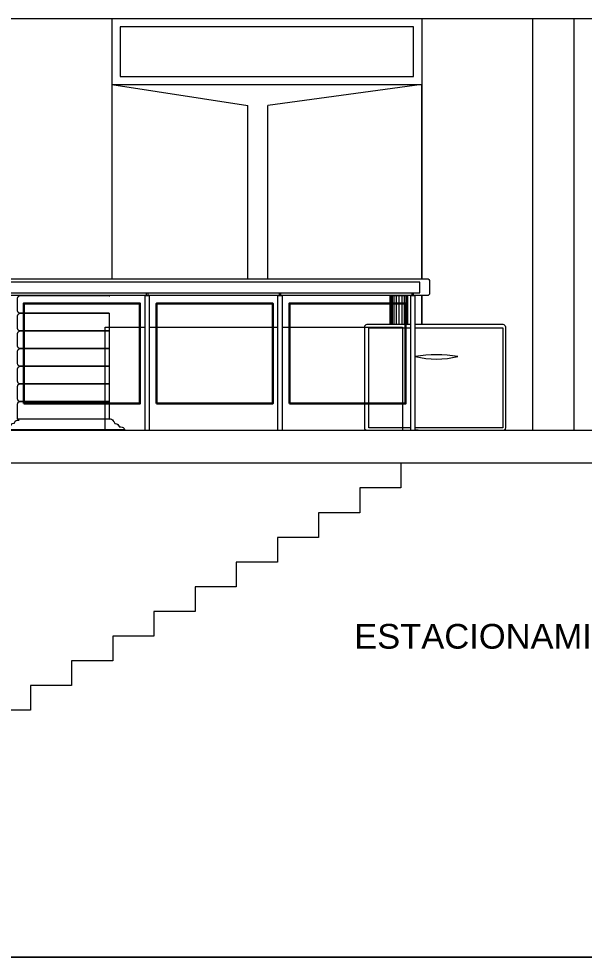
# Model space of a CAD drawing. Header units: metres. Extents: x -2 to 3328848, y -2 to 2725060.
# Drawn here: x 1663882.7 to 1663917, y 1363018.7 to 1363075.7 of the extents above; entities that cross this region are included whole.
import ezdxf

# ---------------------------------------------------------------- set-up
doc = ezdxf.new("R2010")
doc.units = ezdxf.units.M
doc.linetypes.add('0', pattern=[0])
doc.layers.get('0').update_dxf_attribs({"color": 253, "lineweight": 0})
for name, color, linetype, lineweight in [('CYAN', 253, 'Continuous', 0), ('muebles', 253, 'Continuous', 0), ('PUERTAS', 253, 'Continuous', 0), ('ventanas', 253, 'Continuous', 30)]:
    doc.layers.add(name, color=color, linetype=linetype, lineweight=lineweight)
doc.styles.get("Standard").update_dxf_attribs({"font": 'arial.ttf'})

# ---------------------------------------------------------------- blocks, each defined once
blk = doc.blocks.new('A$C74A71F80')
at = {"layer": 'CYAN'}
for p, q in [((2161.1, 712.4, 405.2), (2161.1, 561.1, -544.3)), ((2164.2, 712.4, 405.2), (2164.2, 561.1, -544.3)), ((2169.7, 712.4, 405.2), (2169.7, 561.1, -544.3)), ((2177.3, 712.4, 405.2), (2177.3, 561.1, -544.3)), ((2190.5, 712.4, 405.2), (2190.5, 561.1, -544.3)), ((2205.3, 712.4, 405.2), (2205.3, 561.1, -544.3)), ((2220.1, 712.4, 405.2), (2220.1, 561.1, -544.3)), ((2233.3, 712.4, 405.2), (2233.3, 561.1, -544.3)), ((2240.9, 712.4, 405.2), (2240.9, 561.1, -544.3)), ((2246.5, 712.4, 405.2), (2246.5, 561.1, -544.3)), ((2249.5, 712.4, 405.2), (2249.5, 561.1, -544.3)), ((676.2, 4.4, 405.2), (122.5, 4.4, 405.2)), ((758.5, 4.4, 405.2), (676.2, 4.4, 405.2))]:
    blk.add_line(p, q, dxfattribs=at)
at = {"layer": 'CYAN', "elevation": 405.2}
for points in [[(0, 783.3), (0, 787.9, -0.414214), (13.6, 801.5), (2353.5, 801.5, -0.414214), (2367.1, 787.9), (2367.1, 727.7)], [(684, 712.4), (13.6, 712.4, -0.414214), (0, 725.9)], [(676.2, 619.3, -0.030591), (674.6, 619.2), (206.4, 619.2, -0.414214), (192.9, 632.7), (192.9, 698.7, -0.414214), (206.4, 712.3), (674.6, 712.3, -0.088409), (679.3, 711.5, -0.088409)], [(2367.1, 725.9, -0.414214), (2353.5, 712.4), (2282.5, 712.4)], [(676.2, 526.1, -0.030591), (674.6, 526), (206.4, 526, -0.414214), (192.9, 539.6), (192.9, 605.6, -0.414214), (206.4, 619.2), (674.6, 619.2, -0.030591), (676.2, 619.1)], [(2759.2, 1.4), (2038.2, 1.4, -0.490328), (2024.6, 13.6), (2024.6, 547.6, -0.414214), (2038.2, 561.1), (2098.9, 561.1)], [(2288.9, 561.1), (2753.3, 561.1, -0.414214), (2766.9, 547.6), (2766.9, 13.6, -0.287503), (2759.2, 1.4)], [(676.2, 433, -0.030591), (674.6, 432.9), (206.4, 432.9, -0.414214), (192.9, 446.4), (192.9, 512.5, -0.414214), (206.4, 526), (674.6, 526, -0.030591), (676.2, 525.9, -0.030591)], [(676.2, 339.8, -0.030591), (674.6, 339.7), (206.4, 339.7, -0.414214), (192.9, 353.3), (192.9, 419.3, -0.414214), (206.4, 432.9), (674.6, 432.9, -0.030591), (676.2, 432.8)], [(676.2, 246.7, -0.030591), (674.6, 246.6), (206.4, 246.6, -0.414214), (192.9, 260.2), (192.9, 326.2, -0.414214), (206.4, 339.7), (674.6, 339.7, -0.030591), (676.2, 339.6, -0.030591)], [(676.2, 153.6, -0.030591), (674.6, 153.5), (206.4, 153.5, -0.414214), (192.9, 167), (192.9, 233, -0.414214), (206.4, 246.6), (674.6, 246.6, -0.030591), (676.2, 246.5)], [(676.2, 60.3), (192.9, 60.3), (192.9, 139.9, -0.414214), (206.4, 153.5), (674.6, 153.5, -0.030591), (676.2, 153.4, -0.030591)], [(192.9, 60.3, -0.236142), (199.7, 53.4), (192.7, 53.5, 0.390721), (175.4, 37.7), (175.4, 36.8), (171.5, 36.8, 0.366454), (152.8, 21), (152.8, 20.2), (143.1, 20.2, 0.338565), (122.5, 4.4)], [(676.2, 60.3), (676.2, 60.3, -0.470531), (697.9, 51.5), (697.9, 50.6)], [(697.9, 50.6, -0.229143), (705.6, 37.7), (705.6, 36.8), (709.5, 36.8, -0.366454), (728.2, 21), (728.2, 20.2), (737.9, 20.2, -0.338565), (758.5, 4.4)]]:
    blk.add_lwpolyline(points, format="xyb", dxfattribs=at)
at = {"layer": 'CYAN'}
for points, elevation in [([(0, 725.9), (0, 727.7)], 405.2), ([(874.1, 712.4), (684, 712.4)], 405.2), ([(1384.5, 712.4), (881.6, 712.4)], 405.2), ([(1574.6, 712.4), (1384.5, 712.4)], 405.2), ([(2085, 712.4), (1582.1, 712.4)], 405.2), ([(2275, 712.4), (2085, 712.4)], 405.2), ([(2367.1, 727.7), (2367.1, 725.9)], 405.2), ([(676.2, 1.4), (655.6, 1.4), (655.6, 545.6), (697.9, 545.6)], 405.2), ([(697.9, 545.6), (866.3, 545.6)], 405.2), ([(888, 545.6), (1398.4, 545.6)], 405.2), ([(1398.4, 545.6), (1566.7, 545.6)], 405.2), ([(1588.5, 545.6), (2098.9, 545.6)], 405.2), ([(2098.9, 561.1), (2267.2, 561.1)], 405.2), ([(2098.9, 545.6), (2224.1, 545.6), (2224.1, 1.4), (2098.9, 1.4)], 405.2), ([(2098.9, 14.5), (2045.9, 14.5), (2045.9, 542.7), (2098.9, 542.7)], -691.1), ([(2098.9, 542.7), (2267.2, 542.7)], -691.1), ([(2288.9, 542.7), (2753.5, 542.7), (2753.5, 14.5), (2288.9, 14.5)], -691.1), ([(866.3, 1.4), (676.2, 1.4)], 405.2), ([(1376.7, 1.4), (888, 1.4)], 405.2), ([(1566.7, 1.4), (1376.7, 1.4)], 405.2), ([(2098.9, 1.4), (1588.5, 1.4)], 405.2), ([(2267.2, 14.5), (2098.9, 14.5)], -691.1)]:
    blk.add_lwpolyline(points, dxfattribs=dict(at, elevation=elevation))
at = {"layer": 'CYAN', "elevation": 405.2}
blk.add_lwpolyline([(2159.6, 712.4), (2251, 712.4), (2251, 559.9), (2159.6, 559.9)], close=True, dxfattribs=at)
at = {"layer": 'CYAN'}
for centre, radius, start, end in [((2403.9, -319, -697.1), 719.5, 81.0115, 98.9885), ((2403.9, 833.6, -697.1), 456, 255.7289, 284.2711)]:
    blk.add_arc(centre, radius, start, end, dxfattribs=at)
at = {"layer": 'muebles'}
for p, q in [((676.2, 619.1, 405.2), (676.2, 60.3, 405.2)), ((2038.2, 0, 405.2), (2038.2, 4.7, 405.2))]:
    blk.add_line(p, q, dxfattribs=at)

msp = doc.modelspace()

# ---------------------------------------------------------------- linework, layer by layer
for p, q in [((1663950.859, 1363075.749), (1663769.366, 1363075.749)), ((1663888.302, 1363075.749), (1663888.302, 1363059.959)), ((1663907.121, 1363075.749), (1663907.121, 1363059.959)), ((1663913.859, 1363075.749), (1663913.859, 1363050.749)), ((1663916.359, 1363075.749), (1663916.359, 1363050.749)), ((1663888.302, 1363071.749), (1663907.121, 1363071.749)), ((1663907.121, 1363059.959), (1663907.121, 1363071.749)), ((1663890.33, 1363050.749), (1663890.33, 1363058.923)), ((1663890.58, 1363058.923), (1663890.33, 1363058.923)), ((1663890.42, 1363058.923), (1663890.42, 1363059.109)), ((1663890.506, 1363058.923), (1663890.506, 1363059.109)), ((1663890.58, 1363058.923), (1663890.58, 1363050.749)), ((1663898.393, 1363050.749), (1663898.393, 1363058.923)), ((1663898.643, 1363058.923), (1663898.393, 1363058.923)), ((1663898.482, 1363058.923), (1663898.482, 1363059.109)), ((1663898.569, 1363058.923), (1663898.569, 1363059.109)), ((1663898.643, 1363058.923), (1663898.643, 1363050.749)), ((1663906.455, 1363050.749), (1663906.455, 1363058.923)), ((1663906.705, 1363058.923), (1663906.455, 1363058.923)), ((1663906.545, 1363058.923), (1663906.545, 1363059.109)), ((1663906.632, 1363058.923), (1663906.632, 1363059.109)), ((1663906.705, 1363058.923), (1663906.705, 1363050.749)), ((1663907.121, 1363058.933), (1663907.121, 1363057.192)), ((1663907.121, 1363057.192), (1663907.121, 1363058.933)), ((1663950.859, 1363050.749), (1663769.366, 1363050.749)), ((1663950.859, 1363048.749), (1663858.359, 1363048.749)), ((1663905.859, 1363048.749), (1663905.859, 1363047.249)), ((1663905.859, 1363047.249), (1663903.359, 1363047.249)), ((1663903.359, 1363047.249), (1663903.359, 1363045.749)), ((1663903.359, 1363045.749), (1663900.859, 1363045.749)), ((1663900.859, 1363045.749), (1663900.859, 1363044.249)), ((1663900.859, 1363044.249), (1663898.359, 1363044.249)), ((1663898.359, 1363044.249), (1663898.359, 1363042.749)), ((1663898.359, 1363042.749), (1663895.859, 1363042.749)), ((1663895.859, 1363042.749), (1663895.859, 1363041.249)), ((1663895.859, 1363041.249), (1663893.359, 1363041.249)), ((1663893.359, 1363041.249), (1663893.359, 1363039.749)), ((1663893.359, 1363039.749), (1663890.859, 1363039.749)), ((1663890.859, 1363039.749), (1663890.859, 1363038.249)), ((1663890.859, 1363038.249), (1663888.359, 1363038.249)), ((1663888.359, 1363038.249), (1663888.359, 1363036.749)), ((1663888.359, 1363036.749), (1663885.859, 1363036.749)), ((1663885.859, 1363036.749), (1663885.859, 1363035.249)), ((1663885.859, 1363035.249), (1663883.359, 1363035.249)), ((1663883.359, 1363035.249), (1663883.359, 1363033.749)), ((1663883.359, 1363033.749), (1663880.859, 1363033.749)), ((1663952.859, 1363018.749), (1663732.859, 1363018.749)), ((1663952.859, 1363018.749), (1663732.859, 1363018.749))]:
    msp.add_line(p, q)
at = {"linetype": 'Continuous'}
msp.add_line((1663732.859, 1363018.749), (1663952.859, 1363018.749), dxfattribs=at)
at = {"ltscale": 0.015}
msp.add_lwpolyline([(1663888.802, 1363072.249), (1663906.621, 1363072.249), (1663906.621, 1363075.249), (1663888.802, 1363075.249)], close=True, dxfattribs=at)
msp.add_lwpolyline([(1663857.757, 1363059.109), (1663907.007, 1363059.109), (1663907.007, 1363059.749), (1663857.757, 1363059.749)], close=True)
at = {"layer": 'PUERTAS', "ltscale": 0.004}
for p, q in [((1663888.302, 1363071.749), (1663896.569, 1363070.487)), ((1663907.121, 1363071.749), (1663897.769, 1363070.475)), ((1663907.121, 1363050.749), (1663906.705, 1363050.787))]:
    msp.add_line(p, q, dxfattribs=at)
at = {"layer": 'PUERTAS', "linetype": '0', "ltscale": 0.004}
for p, q in [((1663896.569, 1363059.959), (1663896.569, 1363070.487)), ((1663897.769, 1363059.959), (1663897.769, 1363070.475))]:
    msp.add_line(p, q, dxfattribs=at)
at = {"layer": 'ventanas'}
for points in [[(1663882.96, 1363052.377), (1663890.015, 1363052.377), (1663890.015, 1363058.455), (1663882.96, 1363058.455)], [(1663891.023, 1363052.377), (1663898.078, 1363052.377), (1663898.078, 1363058.455), (1663891.023, 1363058.455)], [(1663899.085, 1363052.377), (1663906.14, 1363052.377), (1663906.14, 1363058.455), (1663899.085, 1363058.455)]]:
    msp.add_lwpolyline(points, close=True, dxfattribs=at)

# ---------------------------------------------------------------- block references
at = {"xscale": 0.0115103671491417, "yscale": 0.0115103671491417, "zscale": 0.0115103671491417}
msp.add_blockref('A$C74A71F80', (1663880.359, 1363050.733, -4.664), dxfattribs=at)

# ---------------------------------------------------------------- texts
at = {"linetype": 'Continuous', "insert": (1663903.023, 1363038.992), "char_height": 1.5, "attachment_point": 1}
msp.add_mtext_dynamic_manual_height_columns('ESTACIONAMIENTO SEMISOTANO\\P ', width=45.32036, gutter_width=125, heights=[0], dxfattribs=at)

doc.saveas('drawing.dxf')
